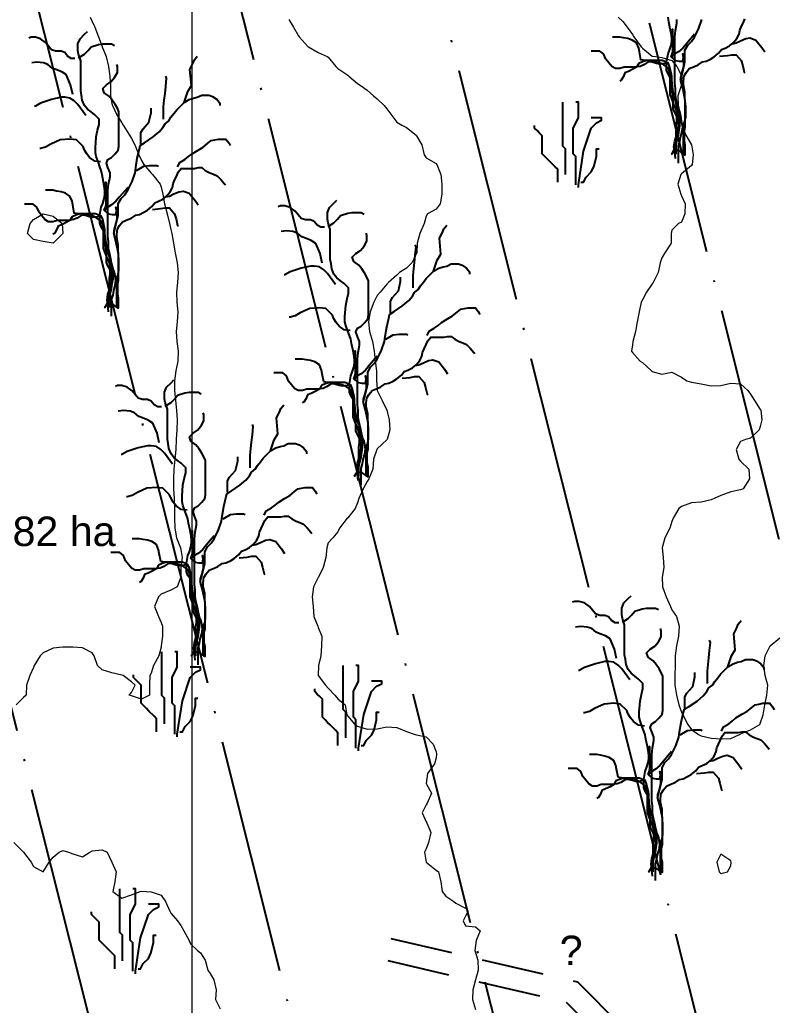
# Model space of a CAD drawing. Header units: centimetres. Extents: x 0 to 642158, y -847 to 649707.
# Drawn here: x 617058.1 to 617096.5, y 621126.5 to 621176.6 of the extents above; entities that cross this region are included whole.
import ezdxf

# ---------------------------------------------------------------- set-up
doc = ezdxf.new("R2010")
doc.units = ezdxf.units.CM
doc.header["$MEASUREMENT"] = 0
doc.linetypes.add('ACAD_ISO04W100', pattern=[30, 24, -3, 0, -3])
doc.linetypes.add('CACHE', pattern=[9.525, 6.35, -3.175])
doc.layers.add('MEV_cartouche', color=7, linetype='Continuous')
for name, color, linetype, lineweight in [('MEV_grille', 254, 'Continuous', 9), ('MEV_legende', 7, 'Continuous', 5), ('MEV_vegetal_V', 7, 'Continuous', 25), ('WAL_topographie 0.5', 253, 'Continuous', 20)]:
    doc.layers.add(name, color=color, linetype=linetype, lineweight=lineweight)
doc.styles.add('MEV 1', font='Helvetica.ttf')
picture_1 = doc.add_image_def('image2.png', size_in_pixel=(6614, 11023))

# ---------------------------------------------------------------- blocks, each defined once
blk = doc.blocks.new('legende vegetal')
at = {"linetype": 'ACAD_ISO04W100', "ltscale": 0.5}
for points in [[(617086.327, 621190.92), (617103.054, 621124.304)], [(617076.628, 621188.485), (617093.355, 621121.868)], [(617066.929, 621186.05), (617083.656, 621119.433)], [(617057.23, 621183.614), (617073.957, 621116.998)], [(617047.531, 621181.179), (617064.258, 621114.562)]]:
    blk.add_lwpolyline(points, dxfattribs=at)
for points in [[(617085.739, 621168.552), (617085.739, 621169.866), (617085.607, 621169.997), (617085.607, 621172.229)], [(617086.264, 621168.027), (617086.264, 621169.472), (617086.133, 621169.603), (617086.133, 621170.916), (617086.395, 621171.442), (617086.395, 621172.229), (617086.264, 621172.229)], [(617086.395, 621167.896), (617086.395, 621168.027), (617086.658, 621169.734), (617087.052, 621170.916), (617087.315, 621171.179), (617087.578, 621171.31), (617087.578, 621171.442), (617087.052, 621171.442)], [(617085.344, 621168.158), (617085.344, 621168.815), (617085.213, 621168.946), (617084.95, 621169.209), (617084.819, 621169.34), (617084.688, 621169.472), (617084.556, 621169.603), (617084.556, 621170.522), (617084.425, 621170.654), (617084.293, 621170.785), (617084.162, 621170.916), (617084.162, 621171.048)], [(617086.527, 621168.158), (617086.658, 621168.158), (617086.789, 621168.421), (617087.052, 621168.684), (617087.184, 621168.946), (617087.315, 621169.472), (617087.315, 621169.866), (617087.446, 621169.866)], [(617065.321, 621140.587), (617065.321, 621141.9), (617065.19, 621142.031), (617065.19, 621144.264)], [(617065.847, 621140.062), (617065.847, 621141.506), (617065.715, 621141.638), (617065.715, 621142.951), (617065.978, 621143.476), (617065.978, 621144.264), (617065.847, 621144.264)], [(617065.978, 621139.93), (617065.978, 621140.062), (617066.241, 621141.769), (617066.635, 621142.951), (617066.898, 621143.213), (617067.16, 621143.345), (617067.16, 621143.476), (617066.635, 621143.476)], [(617074.55, 621139.877), (617074.55, 621141.191), (617074.418, 621141.322), (617074.418, 621143.554)], [(617075.075, 621139.352), (617075.075, 621140.797), (617074.944, 621140.928), (617074.944, 621142.241), (617075.207, 621142.766), (617075.207, 621143.554), (617075.075, 621143.554)], [(617064.927, 621140.193), (617064.927, 621140.85), (617064.796, 621140.981), (617064.533, 621141.244), (617064.402, 621141.375), (617064.27, 621141.506), (617064.139, 621141.638), (617064.139, 621142.557), (617064.008, 621142.688), (617063.876, 621142.819), (617063.745, 621142.951), (617063.745, 621143.082)], [(617074.156, 621139.483), (617074.156, 621140.14), (617074.024, 621140.271), (617073.762, 621140.534), (617073.63, 621140.665), (617073.499, 621140.797), (617073.367, 621140.928), (617073.367, 621141.847), (617073.236, 621141.978), (617073.105, 621142.11), (617072.973, 621142.241), (617072.973, 621142.372)], [(617075.207, 621139.221), (617075.207, 621139.352), (617075.469, 621141.059), (617075.864, 621142.241), (617076.126, 621142.504), (617076.389, 621142.635), (617076.389, 621142.766), (617075.864, 621142.766)], [(617066.109, 621140.193), (617066.241, 621140.193), (617066.372, 621140.456), (617066.635, 621140.718), (617066.766, 621140.981), (617066.898, 621141.506), (617066.898, 621141.9), (617067.029, 621141.9)], [(617075.338, 621139.483), (617075.469, 621139.483), (617075.601, 621139.746), (617075.864, 621140.009), (617075.995, 621140.271), (617076.126, 621140.797), (617076.126, 621141.191), (617076.258, 621141.191)], [(617063.192, 621128.523), (617063.192, 621129.836), (617063.06, 621129.968), (617063.06, 621132.2)], [(617063.717, 621127.998), (617063.717, 621129.442), (617063.586, 621129.574), (617063.586, 621130.887), (617063.848, 621131.412), (617063.848, 621132.2), (617063.717, 621132.2)], [(617063.848, 621127.867), (617063.848, 621127.998), (617064.111, 621129.705), (617064.505, 621130.887), (617064.768, 621131.15), (617065.031, 621131.281), (617065.031, 621131.412), (617064.505, 621131.412)], [(617062.798, 621128.129), (617062.798, 621128.786), (617062.666, 621128.917), (617062.403, 621129.18), (617062.272, 621129.311), (617062.141, 621129.442), (617062.009, 621129.574), (617062.009, 621130.493), (617061.878, 621130.624), (617061.747, 621130.756), (617061.615, 621130.887), (617061.615, 621131.018)], [(617063.98, 621128.129), (617064.111, 621128.129), (617064.243, 621128.392), (617064.505, 621128.654), (617064.637, 621128.917), (617064.768, 621129.442), (617064.768, 621129.836), (617064.899, 621129.836)]]:
    blk.add_lwpolyline(points)
at = {"layer": 'MEV_vegetal_V'}
for points in [[(617091.373, 621169.581), (617091.373, 621170.14), (617091.41, 621170.364), (617091.41, 621170.588), (617091.448, 621170.774), (617091.485, 621171.035), (617091.485, 621171.519), (617091.373, 621171.855), (617091.261, 621172.116), (617091.149, 621172.414), (617091.075, 621172.6), (617091.075, 621173.495), (617090.963, 621173.681), (617090.888, 621173.868), (617090.888, 621174.278), (617090.963, 621174.688), (617091.037, 621174.874), (617091.112, 621175.135), (617091.149, 621175.321), (617091.149, 621175.508), (617091.112, 621175.769), (617091.075, 621175.955), (617091, 621176.328), (617090.963, 621176.552)], [(617091.485, 621169.134), (617091.485, 621169.991), (617091.559, 621170.215), (617091.596, 621170.439), (617091.671, 621170.7), (617091.709, 621170.96), (617091.671, 621171.184), (617091.634, 621171.371), (617091.559, 621171.557), (617091.485, 621171.855), (617091.448, 621172.041), (617091.373, 621172.377), (617091.335, 621172.563), (617091.335, 621172.936), (617091.298, 621173.197), (617091.298, 621175.545), (617091.335, 621175.881), (617091.373, 621176.067), (617091.41, 621176.253), (617091.41, 621176.44)], [(617091.596, 621173.346), (617091.709, 621173.793), (617091.82, 621174.278), (617091.82, 621174.874), (617091.97, 621175.135), (617092.156, 621175.321), (617092.305, 621175.545), (617092.529, 621175.992), (617092.678, 621176.44)], [(617091.746, 621169.581), (617091.746, 621171.072), (617091.82, 621171.259), (617091.858, 621171.482), (617091.858, 621172.004), (617091.82, 621172.451), (617091.82, 621172.749), (617091.746, 621173.122), (617091.746, 621173.309), (617091.783, 621173.569), (617091.895, 621173.756), (617092.044, 621173.942), (617092.305, 621174.054), (617092.491, 621174.129), (617092.715, 621174.278), (617092.902, 621174.315), (617093.125, 621174.427), (617093.312, 621174.539), (617093.536, 621174.725), (617093.685, 621174.911), (617093.871, 621174.986), (617094.095, 621175.098), (617094.281, 621175.247), (617094.468, 621175.471), (617094.58, 621175.694), (617094.617, 621175.881), (617094.691, 621176.067), (617094.804, 621176.291), (617094.878, 621176.477)], [(617092.305, 621175.694), (617091.895, 621175.21), (617091.709, 621174.986), (617091.485, 621174.8), (617091.298, 621174.688), (617091.112, 621174.539), (617091.186, 621174.725), (617091.224, 621174.986), (617091.224, 621175.172), (617091.186, 621175.359), (617091.186, 621175.582), (617091.149, 621175.769), (617091.186, 621175.955), (617091.186, 621174.762), (617091.149, 621174.501), (617091.335, 621174.352), (617091.522, 621174.315), (617091.709, 621174.315), (617091.746, 621174.501), (617091.709, 621174.688), (617091.746, 621174.464), (617091.746, 621174.054), (617091.671, 621173.756), (617091.596, 621173.495), (617091.596, 621173.309), (617091.709, 621172.899), (617091.82, 621172.339), (617091.82, 621170.96), (617091.783, 621170.774), (617091.783, 621170.252), (617091.82, 621170.066), (617091.82, 621169.544), (617091.522, 621169.768), (617091.335, 621169.768), (617091.149, 621169.581), (617091.261, 621169.768), (617091.373, 621170.066), (617091.41, 621170.252), (617091.485, 621170.55), (617091.522, 621170.811), (617091.559, 621171.035), (617091.559, 621171.407), (617091.448, 621171.818), (617091.373, 621172.153), (617091.298, 621172.414), (617091.224, 621172.749), (617091.149, 621173.346), (617091.149, 621173.532), (617091.112, 621173.719), (617091.037, 621174.054), (617090.963, 621174.24), (617090.776, 621174.203), (617090.553, 621174.166), (617090.366, 621174.203), (617090.105, 621174.278), (617089.881, 621174.352), (617089.658, 621174.278), (617089.471, 621174.203), (617089.359, 621174.017), (617089.173, 621173.905), (617088.949, 621173.793), (617088.763, 621173.719), (617088.688, 621173.532), (617088.576, 621173.346), (617088.501, 621173.309)], [(617060.768, 621174.455), (617060.581, 621174.455), (617060.395, 621174.567), (617060.246, 621174.754), (617060.06, 621174.828), (617059.798, 621174.828), (617059.575, 621174.903), (617059.276, 621175.276), (617059.015, 621175.462), (617058.754, 621175.536), (617058.531, 621175.536), (617058.419, 621175.499)], [(617062.521, 621161.782), (617062.521, 621162.341), (617062.558, 621162.565), (617062.558, 621162.789), (617062.595, 621162.975), (617062.632, 621163.236), (617062.632, 621163.72), (617062.521, 621164.056), (617062.409, 621164.317), (617062.297, 621164.615), (617062.222, 621164.801), (617062.222, 621165.696), (617062.11, 621165.882), (617062.036, 621166.069), (617062.036, 621166.479), (617062.11, 621166.889), (617062.185, 621167.075), (617062.26, 621167.336), (617062.297, 621167.522), (617062.297, 621167.709), (617062.26, 621167.97), (617062.222, 621168.156), (617062.147, 621168.529), (617062.11, 621168.752), (617062.036, 621168.939), (617061.961, 621169.163), (617061.849, 621169.461), (617061.812, 621169.647), (617061.812, 621169.908), (617061.849, 621170.467), (617061.924, 621170.803), (617061.998, 621171.101), (617061.998, 621171.362), (617061.775, 621171.585), (617061.588, 621171.735), (617061.402, 621171.884), (617061.253, 621172.07), (617061.141, 621172.331), (617061.103, 621172.592), (617061.066, 621172.816), (617061.066, 621174.344), (617060.955, 621174.679), (617060.917, 621174.865), (617060.917, 621175.201), (617061.029, 621175.462), (617061.253, 621175.686), (617061.402, 621175.835)], [(617090.851, 621174.278), (617090.664, 621174.352), (617089.807, 621174.352), (617089.583, 621174.39), (617089.509, 621174.8), (617089.471, 621174.986), (617089.359, 621175.247), (617089.135, 621175.396), (617088.912, 621175.471), (617088.688, 621175.508), (617088.501, 621175.545), (617088.129, 621175.545)], [(617094.244, 621175.21), (617094.43, 621175.247), (617094.654, 621175.359), (617094.915, 621175.471), (617095.139, 621175.508), (617095.438, 621175.396), (617095.736, 621175.023), (617095.885, 621174.8)], [(617060.955, 621174.493), (617061.253, 621174.679), (617061.439, 621174.865), (617061.588, 621175.052), (617061.961, 621175.164), (617062.185, 621175.201), (617062.632, 621175.201), (617062.781, 621175.126)], [(617066.324, 621172.219), (617066.51, 621172.778), (617066.697, 621173.077), (617066.622, 621173.896), (617066.771, 621174.195), (617066.846, 621174.381), (617066.995, 621174.567)], [(617091.335, 621169.358), (617091.298, 621169.73), (617091.261, 621169.954), (617091.298, 621170.252), (617091.373, 621170.476), (617091.373, 621171.072), (617091.41, 621171.259), (617091.41, 621171.519), (617091.298, 621171.706), (617091.224, 621171.892), (617091.224, 621172.377), (617091.186, 621172.638), (617091.149, 621172.861), (617091.149, 621173.309), (617091.075, 621173.607), (617091.037, 621173.793), (617090.963, 621173.98), (617090.739, 621174.129), (617090.515, 621174.24), (617090.217, 621174.278), (617089.956, 621174.278), (617089.732, 621174.129), (617089.546, 621174.054), (617089.285, 621174.017), (617088.725, 621174.017), (617088.501, 621173.942), (617088.278, 621173.942), (617088.091, 621174.054), (617087.942, 621174.24), (617087.793, 621174.427), (617087.681, 621174.688), (617087.495, 621174.837), (617087.048, 621174.837)], [(617093.573, 621174.576), (617093.983, 621174.613), (617094.207, 621174.65), (617094.43, 621174.65), (617094.691, 621174.352), (617094.766, 621174.091), (617094.841, 621173.756), (617094.878, 621173.719)], [(617060.656, 621172.629), (617060.544, 621173.114), (617060.321, 621173.635), (617060.097, 621173.784), (617059.798, 621173.896), (617059.612, 621173.971), (617059.388, 621174.157), (617059.165, 621174.232), (617058.829, 621174.269), (617058.568, 621174.232)], [(617062.632, 621161.335), (617062.632, 621162.192), (617062.707, 621162.416), (617062.744, 621162.64), (617062.819, 621162.9), (617062.856, 621163.161), (617062.819, 621163.385), (617062.781, 621163.571), (617062.707, 621163.757), (617062.632, 621164.056), (617062.595, 621164.242), (617062.521, 621164.578), (617062.483, 621164.764), (617062.483, 621165.137), (617062.446, 621165.398), (617062.446, 621167.746), (617062.483, 621168.082), (617062.521, 621168.268), (617062.558, 621168.454), (617062.558, 621168.641), (617062.446, 621168.902), (617062.371, 621169.125), (617062.446, 621169.312), (617062.632, 621169.423), (617062.819, 621169.61), (617062.968, 621169.796), (617063.005, 621169.983), (617063.005, 621171.735), (617062.931, 621171.921), (617062.819, 621172.107), (617062.67, 621172.331), (617062.521, 621172.517), (617062.26, 621172.704), (617062.185, 621172.927), (617062.371, 621173.114), (617062.595, 621173.263), (617062.781, 621173.486), (617062.931, 621173.747), (617062.931, 621174.045), (617062.893, 621174.157)], [(617065.28, 621171.362), (617065.28, 621171.996), (617065.317, 621172.331), (617065.355, 621172.666), (617065.392, 621173.039), (617065.429, 621173.449), (617065.392, 621173.561)], [(617061.327, 621171.548), (617060.917, 621172.107), (617060.731, 621172.294), (617060.507, 621172.443), (617060.246, 621172.48), (617060.06, 621172.48), (617059.575, 621172.368), (617059.015, 621172.182), (617058.754, 621172.033), (617058.717, 621172.033)], [(617062.744, 621165.547), (617062.856, 621165.994), (617062.968, 621166.479), (617062.968, 621167.075), (617063.117, 621167.336), (617063.303, 621167.522), (617063.453, 621167.746), (617063.676, 621168.193), (617063.826, 621168.641), (617063.863, 621168.902), (617063.937, 621169.386), (617064.05, 621169.834), (617064.087, 621170.02), (617064.31, 621170.169), (617064.758, 621170.467), (617065.056, 621170.728), (617065.242, 621170.952), (617065.355, 621171.138), (617065.541, 621171.287), (617065.653, 621171.474), (617065.802, 621171.66), (617065.951, 621171.846), (617066.137, 621172.033), (617066.324, 621172.219), (617066.585, 621172.368), (617066.809, 621172.443), (617066.995, 621172.48), (617067.219, 621172.592), (617067.592, 621172.592), (617067.778, 621172.517), (617068.002, 621172.368), (617068.151, 621172.182), (617068.151, 621172.07)], [(617064.124, 621170.094), (617064.124, 621170.691), (617064.236, 621170.877), (617064.534, 621171.213), (617064.646, 621171.697), (617064.646, 621171.921)], [(617062.073, 621169.2), (617061.775, 621169.237), (617061.514, 621169.423), (617061.365, 621169.61), (617061.253, 621169.796), (617061.178, 621169.983), (617060.842, 621170.318), (617060.507, 621170.355), (617060.022, 621170.318), (617059.537, 621170.094), (617059.276, 621169.945), (617059.015, 621169.871), (617058.978, 621169.871)], [(617065.988, 621168.939), (617066.1, 621169.163), (617066.361, 621169.312), (617066.548, 621169.461), (617066.734, 621169.61), (617067.032, 621169.796), (617067.293, 621169.945), (617067.517, 621170.132), (617067.704, 621170.281), (617067.89, 621170.318), (617068.076, 621170.355), (617068.45, 621170.355), (617068.599, 621170.169), (617068.673, 621170.02)], [(617062.893, 621161.782), (617062.893, 621163.273), (617062.968, 621163.46), (617063.005, 621163.683), (617063.005, 621164.205), (617062.968, 621164.652), (617062.968, 621164.95), (617062.893, 621165.323), (617062.893, 621165.509), (617062.931, 621165.77), (617063.042, 621165.957), (617063.192, 621166.143), (617063.453, 621166.255), (617063.639, 621166.33), (617063.863, 621166.479), (617064.05, 621166.516), (617064.273, 621166.628), (617064.46, 621166.74), (617064.683, 621166.926), (617064.832, 621167.112), (617065.019, 621167.187), (617065.242, 621167.299), (617065.429, 621167.448), (617065.616, 621167.671), (617065.727, 621167.895), (617065.765, 621168.082), (617065.839, 621168.268), (617065.951, 621168.492), (617066.026, 621168.678), (617066.175, 621168.864), (617066.846, 621168.864), (617067.032, 621168.902), (617067.219, 621168.902), (617067.405, 621168.752), (617067.629, 621168.641), (617067.816, 621168.566), (617068.002, 621168.492), (617068.188, 621168.305), (617068.375, 621168.082), (617068.412, 621168.007)], [(617063.9, 621168.752), (617064.273, 621168.976), (617064.571, 621169.013), (617064.944, 621169.013), (617065.019, 621168.976)], [(617063.453, 621167.895), (617063.042, 621167.411), (617062.856, 621167.187), (617062.632, 621167.001), (617062.446, 621166.889), (617062.26, 621166.74), (617062.334, 621166.926), (617062.371, 621167.187), (617062.371, 621167.373), (617062.334, 621167.56), (617062.334, 621167.783), (617062.297, 621167.97), (617062.334, 621168.156), (617062.334, 621166.963), (617062.297, 621166.702), (617062.483, 621166.553), (617062.67, 621166.516), (617062.856, 621166.516), (617062.893, 621166.702), (617062.856, 621166.889), (617062.893, 621166.665), (617062.893, 621166.255), (617062.819, 621165.957), (617062.744, 621165.696), (617062.744, 621165.509), (617062.856, 621165.099), (617062.968, 621164.54), (617062.968, 621163.161), (617062.931, 621162.975), (617062.931, 621162.453), (617062.968, 621162.267), (617062.968, 621161.745), (617062.67, 621161.969), (617062.483, 621161.969), (617062.297, 621161.782), (617062.409, 621161.969), (617062.521, 621162.267), (617062.558, 621162.453), (617062.632, 621162.751), (617062.67, 621163.012), (617062.707, 621163.236), (617062.707, 621163.608), (617062.595, 621164.018), (617062.521, 621164.354), (617062.446, 621164.615), (617062.371, 621164.95), (617062.297, 621165.547), (617062.297, 621165.733), (617062.26, 621165.92), (617062.185, 621166.255), (617062.11, 621166.441), (617061.924, 621166.404), (617061.7, 621166.367), (617061.514, 621166.404), (617061.253, 621166.479), (617061.029, 621166.553), (617060.805, 621166.479), (617060.619, 621166.404), (617060.507, 621166.218), (617060.321, 621166.106), (617060.097, 621165.994), (617059.91, 621165.92), (617059.836, 621165.733), (617059.724, 621165.547), (617059.649, 621165.509)], [(617061.998, 621166.479), (617061.812, 621166.553), (617060.955, 621166.553), (617060.731, 621166.59), (617060.656, 621167.001), (617060.619, 621167.187), (617060.507, 621167.448), (617060.283, 621167.597), (617060.06, 621167.671), (617059.836, 621167.709), (617059.649, 621167.746), (617059.276, 621167.746)], [(617065.392, 621167.411), (617065.578, 621167.448), (617065.802, 621167.56), (617066.063, 621167.671), (617066.287, 621167.709), (617066.585, 621167.597), (617066.883, 621167.224), (617067.032, 621167.001)], [(617062.483, 621161.559), (617062.446, 621161.931), (617062.409, 621162.155), (617062.446, 621162.453), (617062.521, 621162.677), (617062.521, 621163.273), (617062.558, 621163.46), (617062.558, 621163.72), (617062.446, 621163.907), (617062.371, 621164.093), (617062.371, 621164.578), (617062.334, 621164.839), (617062.297, 621165.062), (617062.297, 621165.509), (617062.222, 621165.808), (617062.185, 621165.994), (617062.11, 621166.18), (617061.887, 621166.33), (617061.663, 621166.441), (617061.365, 621166.479), (617061.103, 621166.479), (617060.88, 621166.33), (617060.693, 621166.255), (617060.432, 621166.218), (617059.873, 621166.218), (617059.649, 621166.143), (617059.426, 621166.143), (617059.239, 621166.255), (617059.09, 621166.441), (617058.941, 621166.628), (617058.829, 621166.889), (617058.642, 621167.038), (617058.195, 621167.038)], [(617073.47, 621165.868), (617073.283, 621165.868), (617073.097, 621165.98), (617072.948, 621166.166), (617072.762, 621166.241), (617072.501, 621166.241), (617072.277, 621166.315), (617071.978, 621166.688), (617071.717, 621166.875), (617071.456, 621166.949), (617071.233, 621166.949), (617071.121, 621166.912)], [(617075.223, 621153.195), (617075.223, 621153.754), (617075.26, 621153.978), (617075.26, 621154.201), (617075.297, 621154.388), (617075.335, 621154.649), (617075.335, 621155.133), (617075.223, 621155.468), (617075.111, 621155.729), (617074.999, 621156.028), (617074.925, 621156.214), (617074.925, 621157.109), (617074.812, 621157.295), (617074.738, 621157.481), (617074.738, 621157.891), (617074.812, 621158.301), (617074.887, 621158.488), (617074.962, 621158.749), (617074.999, 621158.935), (617074.999, 621159.121), (617074.962, 621159.382), (617074.925, 621159.569), (617074.85, 621159.942), (617074.812, 621160.165), (617074.738, 621160.352), (617074.663, 621160.575), (617074.551, 621160.873), (617074.514, 621161.06), (617074.514, 621161.321), (617074.551, 621161.88), (617074.626, 621162.215), (617074.701, 621162.514), (617074.701, 621162.775), (617074.477, 621162.998), (617074.291, 621163.147), (617074.104, 621163.296), (617073.955, 621163.483), (617073.843, 621163.744), (617073.806, 621164.005), (617073.768, 621164.228), (617073.768, 621165.756), (617073.657, 621166.092), (617073.619, 621166.278), (617073.619, 621166.614), (617073.731, 621166.875), (617073.955, 621167.098), (617074.104, 621167.247)], [(617064.721, 621166.777), (617065.131, 621166.814), (617065.355, 621166.851), (617065.578, 621166.851), (617065.839, 621166.553), (617065.914, 621166.292), (617065.988, 621165.957), (617066.026, 621165.92)], [(617073.657, 621165.905), (617073.955, 621166.092), (617074.141, 621166.278), (617074.291, 621166.465), (617074.663, 621166.576), (617074.887, 621166.614), (617075.335, 621166.614), (617075.483, 621166.539)], [(617079.026, 621163.632), (617079.212, 621164.191), (617079.399, 621164.489), (617079.325, 621165.309), (617079.473, 621165.607), (617079.548, 621165.794), (617079.697, 621165.98)], [(617073.358, 621164.042), (617073.246, 621164.526), (617073.023, 621165.048), (617072.799, 621165.197), (617072.501, 621165.309), (617072.314, 621165.384), (617072.091, 621165.57), (617071.867, 621165.644), (617071.531, 621165.682), (617071.27, 621165.644)], [(617075.335, 621152.748), (617075.335, 621153.605), (617075.409, 621153.829), (617075.446, 621154.052), (617075.521, 621154.313), (617075.558, 621154.574), (617075.521, 621154.798), (617075.483, 621154.984), (617075.409, 621155.17), (617075.335, 621155.468), (617075.297, 621155.655), (617075.223, 621155.99), (617075.185, 621156.177), (617075.185, 621156.549), (617075.148, 621156.81), (617075.148, 621159.159), (617075.185, 621159.494), (617075.223, 621159.681), (617075.26, 621159.867), (617075.26, 621160.053), (617075.148, 621160.314), (617075.073, 621160.538), (617075.148, 621160.724), (617075.335, 621160.836), (617075.521, 621161.023), (617075.67, 621161.209), (617075.707, 621161.395), (617075.707, 621163.147), (617075.633, 621163.334), (617075.521, 621163.52), (617075.372, 621163.744), (617075.223, 621163.93), (617074.962, 621164.116), (617074.887, 621164.34), (617075.073, 621164.526), (617075.297, 621164.676), (617075.483, 621164.899), (617075.633, 621165.16), (617075.633, 621165.458), (617075.596, 621165.57)], [(617077.982, 621162.775), (617077.982, 621163.408), (617078.019, 621163.744), (617078.057, 621164.079), (617078.094, 621164.452), (617078.131, 621164.862), (617078.094, 621164.974)], [(617074.03, 621162.961), (617073.619, 621163.52), (617073.433, 621163.706), (617073.209, 621163.856), (617072.948, 621163.893), (617072.762, 621163.893), (617072.277, 621163.781), (617071.717, 621163.595), (617071.456, 621163.445), (617071.419, 621163.445)], [(617075.446, 621156.959), (617075.558, 621157.407), (617075.67, 621157.891), (617075.67, 621158.488), (617075.819, 621158.749), (617076.006, 621158.935), (617076.155, 621159.159), (617076.378, 621159.606), (617076.528, 621160.053), (617076.565, 621160.314), (617076.64, 621160.799), (617076.752, 621161.246), (617076.789, 621161.433), (617077.012, 621161.582), (617077.46, 621161.88), (617077.758, 621162.141), (617077.945, 621162.364), (617078.057, 621162.551), (617078.243, 621162.7), (617078.355, 621162.886), (617078.504, 621163.073), (617078.653, 621163.259), (617078.84, 621163.445), (617079.026, 621163.632), (617079.287, 621163.781), (617079.511, 621163.856), (617079.697, 621163.893), (617079.921, 621164.005), (617080.294, 621164.005), (617080.481, 621163.93), (617080.704, 621163.781), (617080.853, 621163.595), (617080.853, 621163.483)], [(617076.826, 621161.507), (617076.826, 621162.104), (617076.938, 621162.29), (617077.236, 621162.625), (617077.348, 621163.11), (617077.348, 621163.334)], [(617074.775, 621160.613), (617074.477, 621160.65), (617074.216, 621160.836), (617074.067, 621161.023), (617073.955, 621161.209), (617073.88, 621161.395), (617073.545, 621161.731), (617073.209, 621161.768), (617072.724, 621161.731), (617072.24, 621161.507), (617071.978, 621161.358), (617071.717, 621161.283), (617071.68, 621161.283)], [(617078.691, 621160.352), (617078.802, 621160.575), (617079.063, 621160.724), (617079.25, 621160.873), (617079.436, 621161.023), (617079.735, 621161.209), (617079.996, 621161.358), (617080.22, 621161.544), (617080.406, 621161.694), (617080.592, 621161.731), (617080.778, 621161.768), (617081.152, 621161.768), (617081.301, 621161.582), (617081.375, 621161.433)], [(617076.602, 621160.165), (617076.975, 621160.389), (617077.273, 621160.426), (617077.646, 621160.426), (617077.721, 621160.389)], [(617075.596, 621153.195), (617075.596, 621154.686), (617075.67, 621154.872), (617075.707, 621155.096), (617075.707, 621155.617), (617075.67, 621156.065), (617075.67, 621156.363), (617075.596, 621156.736), (617075.596, 621156.922), (617075.633, 621157.183), (617075.745, 621157.369), (617075.894, 621157.556), (617076.155, 621157.668), (617076.341, 621157.742), (617076.565, 621157.891), (617076.752, 621157.929), (617076.975, 621158.04), (617077.162, 621158.152), (617077.386, 621158.339), (617077.535, 621158.525), (617077.721, 621158.6), (617077.945, 621158.711), (617078.131, 621158.861), (617078.318, 621159.084), (617078.43, 621159.308), (617078.467, 621159.494), (617078.541, 621159.681), (617078.653, 621159.904), (617078.728, 621160.091), (617078.877, 621160.277), (617079.548, 621160.277), (617079.735, 621160.314), (617079.921, 621160.314), (617080.107, 621160.165), (617080.331, 621160.053), (617080.518, 621159.979), (617080.704, 621159.904), (617080.891, 621159.718), (617081.077, 621159.494), (617081.114, 621159.42)], [(617076.155, 621159.308), (617075.745, 621158.823), (617075.558, 621158.6), (617075.335, 621158.413), (617075.148, 621158.301), (617074.962, 621158.152), (617075.036, 621158.339), (617075.073, 621158.6), (617075.073, 621158.786), (617075.036, 621158.972), (617075.036, 621159.196), (617074.999, 621159.382), (617075.036, 621159.569), (617075.036, 621158.376), (617074.999, 621158.115), (617075.185, 621157.966), (617075.372, 621157.929), (617075.558, 621157.929), (617075.596, 621158.115), (617075.558, 621158.301), (617075.596, 621158.078), (617075.596, 621157.668), (617075.521, 621157.369), (617075.446, 621157.109), (617075.446, 621156.922), (617075.558, 621156.512), (617075.67, 621155.953), (617075.67, 621154.574), (617075.633, 621154.388), (617075.633, 621153.866), (617075.67, 621153.679), (617075.67, 621153.158), (617075.372, 621153.381), (617075.185, 621153.381), (617074.999, 621153.195), (617075.111, 621153.381), (617075.223, 621153.679), (617075.26, 621153.866), (617075.335, 621154.164), (617075.372, 621154.425), (617075.409, 621154.649), (617075.409, 621155.021), (617075.297, 621155.431), (617075.223, 621155.767), (617075.148, 621156.028), (617075.073, 621156.363), (617074.999, 621156.959), (617074.999, 621157.146), (617074.962, 621157.332), (617074.887, 621157.668), (617074.812, 621157.854), (617074.626, 621157.817), (617074.402, 621157.78), (617074.216, 621157.817), (617073.955, 621157.891), (617073.731, 621157.966), (617073.507, 621157.891), (617073.321, 621157.817), (617073.209, 621157.63), (617073.023, 621157.519), (617072.799, 621157.407), (617072.612, 621157.332), (617072.538, 621157.146), (617072.426, 621156.959), (617072.351, 621156.922)], [(617074.701, 621157.891), (617074.514, 621157.966), (617073.657, 621157.966), (617073.433, 621158.003), (617073.358, 621158.413), (617073.321, 621158.6), (617073.209, 621158.861), (617072.985, 621159.01), (617072.762, 621159.084), (617072.538, 621159.121), (617072.351, 621159.159), (617071.978, 621159.159)], [(617078.094, 621158.823), (617078.28, 621158.861), (617078.504, 621158.972), (617078.765, 621159.084), (617078.989, 621159.121), (617079.287, 621159.01), (617079.586, 621158.637), (617079.735, 621158.413)], [(617075.185, 621152.971), (617075.148, 621153.344), (617075.111, 621153.568), (617075.148, 621153.866), (617075.223, 621154.089), (617075.223, 621154.686), (617075.26, 621154.872), (617075.26, 621155.133), (617075.148, 621155.319), (617075.073, 621155.506), (617075.073, 621155.99), (617075.036, 621156.251), (617074.999, 621156.475), (617074.999, 621156.922), (617074.925, 621157.22), (617074.887, 621157.407), (617074.812, 621157.593), (617074.589, 621157.742), (617074.365, 621157.854), (617074.067, 621157.891), (617073.806, 621157.891), (617073.582, 621157.742), (617073.396, 621157.668), (617073.135, 621157.63), (617072.575, 621157.63), (617072.351, 621157.556), (617072.128, 621157.556), (617071.941, 621157.668), (617071.792, 621157.854), (617071.643, 621158.04), (617071.531, 621158.301), (617071.345, 621158.45), (617070.897, 621158.45)], [(617066.927, 621144.05), (617066.927, 621144.609), (617066.964, 621144.833), (617066.964, 621145.056), (617067.001, 621145.243), (617067.039, 621145.504), (617067.039, 621145.988), (617066.927, 621146.323), (617066.815, 621146.584), (617066.703, 621146.883), (617066.629, 621147.069), (617066.629, 621147.964), (617066.516, 621148.15), (617066.442, 621148.336), (617066.442, 621148.746), (617066.516, 621149.156), (617066.591, 621149.343), (617066.666, 621149.604), (617066.703, 621149.79), (617066.703, 621149.977), (617066.666, 621150.237), (617066.629, 621150.424), (617066.554, 621150.797), (617066.516, 621151.02), (617066.442, 621151.207), (617066.367, 621151.43), (617066.255, 621151.728), (617066.218, 621151.915), (617066.218, 621152.176), (617066.255, 621152.735), (617066.33, 621153.07), (617066.405, 621153.369), (617066.405, 621153.63), (617066.181, 621153.853), (617065.995, 621154.002), (617065.808, 621154.151), (617065.659, 621154.338), (617065.547, 621154.599), (617065.51, 621154.86), (617065.473, 621155.083), (617065.473, 621156.611), (617065.361, 621156.947), (617065.323, 621157.133), (617065.323, 621157.469), (617065.435, 621157.73), (617065.659, 621157.953), (617065.808, 621158.102)], [(617077.423, 621158.19), (617077.833, 621158.227), (617078.057, 621158.264), (617078.28, 621158.264), (617078.541, 621157.966), (617078.616, 621157.705), (617078.691, 621157.369), (617078.728, 621157.332)], [(617065.174, 621156.723), (617064.988, 621156.723), (617064.801, 621156.835), (617064.652, 621157.021), (617064.466, 621157.096), (617064.205, 621157.096), (617063.981, 621157.171), (617063.683, 621157.543), (617063.421, 621157.73), (617063.16, 621157.804), (617062.937, 621157.804), (617062.825, 621157.767)], [(617065.361, 621156.76), (617065.659, 621156.947), (617065.845, 621157.133), (617065.995, 621157.32), (617066.367, 621157.431), (617066.591, 621157.469), (617067.039, 621157.469), (617067.188, 621157.394)], [(617070.73, 621154.487), (617070.916, 621155.046), (617071.103, 621155.344), (617071.029, 621156.164), (617071.178, 621156.462), (617071.252, 621156.649), (617071.401, 621156.835)], [(617065.062, 621154.897), (617064.95, 621155.382), (617064.727, 621155.903), (617064.503, 621156.052), (617064.205, 621156.164), (617064.018, 621156.239), (617063.795, 621156.425), (617063.571, 621156.5), (617063.235, 621156.537), (617062.974, 621156.5)], [(617067.039, 621143.603), (617067.039, 621144.46), (617067.113, 621144.684), (617067.15, 621144.907), (617067.225, 621145.168), (617067.262, 621145.429), (617067.225, 621145.653), (617067.188, 621145.839), (617067.113, 621146.025), (617067.039, 621146.323), (617067.001, 621146.51), (617066.927, 621146.845), (617066.889, 621147.032), (617066.889, 621147.404), (617066.852, 621147.665), (617066.852, 621150.014), (617066.889, 621150.349), (617066.927, 621150.536), (617066.964, 621150.722), (617066.964, 621150.908), (617066.852, 621151.169), (617066.778, 621151.393), (617066.852, 621151.579), (617067.039, 621151.691), (617067.225, 621151.878), (617067.374, 621152.064), (617067.411, 621152.25), (617067.411, 621154.002), (617067.337, 621154.189), (617067.225, 621154.375), (617067.076, 621154.599), (617066.927, 621154.785), (617066.666, 621154.972), (617066.591, 621155.195), (617066.778, 621155.382), (617067.001, 621155.531), (617067.188, 621155.754), (617067.337, 621156.015), (617067.337, 621156.313), (617067.3, 621156.425)], [(617069.686, 621153.63), (617069.686, 621154.263), (617069.724, 621154.599), (617069.761, 621154.934), (617069.798, 621155.307), (617069.835, 621155.717), (617069.798, 621155.829)], [(617067.15, 621147.815), (617067.262, 621148.262), (617067.374, 621148.746), (617067.374, 621149.343), (617067.524, 621149.604), (617067.71, 621149.79), (617067.859, 621150.014), (617068.083, 621150.461), (617068.232, 621150.908), (617068.269, 621151.169), (617068.344, 621151.654), (617068.456, 621152.101), (617068.493, 621152.288), (617068.716, 621152.437), (617069.164, 621152.735), (617069.462, 621152.996), (617069.649, 621153.22), (617069.761, 621153.406), (617069.947, 621153.555), (617070.059, 621153.741), (617070.208, 621153.928), (617070.357, 621154.114), (617070.544, 621154.301), (617070.73, 621154.487), (617070.991, 621154.636), (617071.215, 621154.711), (617071.401, 621154.748), (617071.625, 621154.86), (617071.998, 621154.86), (617072.185, 621154.785), (617072.408, 621154.636), (617072.557, 621154.45), (617072.557, 621154.338)], [(617065.734, 621153.816), (617065.323, 621154.375), (617065.137, 621154.561), (617064.913, 621154.711), (617064.652, 621154.748), (617064.466, 621154.748), (617063.981, 621154.636), (617063.421, 621154.45), (617063.16, 621154.301), (617063.123, 621154.301)], [(617068.53, 621152.362), (617068.53, 621152.959), (617068.642, 621153.145), (617068.94, 621153.48), (617069.052, 621153.965), (617069.052, 621154.189)], [(617066.479, 621151.468), (617066.181, 621151.505), (617065.92, 621151.691), (617065.771, 621151.878), (617065.659, 621152.064), (617065.584, 621152.25), (617065.249, 621152.586), (617064.913, 621152.623), (617064.429, 621152.586), (617063.944, 621152.362), (617063.683, 621152.213), (617063.421, 621152.139), (617063.384, 621152.139)], [(617070.395, 621151.207), (617070.506, 621151.43), (617070.768, 621151.579), (617070.954, 621151.728), (617071.14, 621151.878), (617071.439, 621152.064), (617071.7, 621152.213), (617071.924, 621152.399), (617072.11, 621152.549), (617072.296, 621152.586), (617072.483, 621152.623), (617072.856, 621152.623), (617073.005, 621152.437), (617073.079, 621152.288)], [(617067.3, 621144.05), (617067.3, 621145.541), (617067.374, 621145.727), (617067.411, 621145.951), (617067.411, 621146.473), (617067.374, 621146.92), (617067.374, 621147.218), (617067.3, 621147.591), (617067.3, 621147.777), (617067.337, 621148.038), (617067.449, 621148.225), (617067.598, 621148.411), (617067.859, 621148.523), (617068.045, 621148.597), (617068.269, 621148.746), (617068.456, 621148.784), (617068.679, 621148.896), (617068.866, 621149.007), (617069.09, 621149.194), (617069.239, 621149.38), (617069.425, 621149.455), (617069.649, 621149.566), (617069.835, 621149.716), (617070.022, 621149.939), (617070.134, 621150.163), (617070.171, 621150.349), (617070.245, 621150.536), (617070.357, 621150.759), (617070.432, 621150.946), (617070.581, 621151.132), (617071.252, 621151.132), (617071.439, 621151.169), (617071.625, 621151.169), (617071.811, 621151.02), (617072.035, 621150.908), (617072.222, 621150.834), (617072.408, 621150.759), (617072.595, 621150.573), (617072.781, 621150.349), (617072.819, 621150.275)], [(617068.306, 621151.02), (617068.679, 621151.244), (617068.978, 621151.281), (617069.35, 621151.281), (617069.425, 621151.244)], [(617067.859, 621150.163), (617067.449, 621149.678), (617067.262, 621149.455), (617067.039, 621149.268), (617066.852, 621149.156), (617066.666, 621149.007), (617066.74, 621149.194), (617066.778, 621149.455), (617066.778, 621149.641), (617066.74, 621149.827), (617066.74, 621150.051), (617066.703, 621150.237), (617066.74, 621150.424), (617066.74, 621149.231), (617066.703, 621148.97), (617066.889, 621148.821), (617067.076, 621148.784), (617067.262, 621148.784), (617067.3, 621148.97), (617067.262, 621149.156), (617067.3, 621148.933), (617067.3, 621148.523), (617067.225, 621148.225), (617067.15, 621147.964), (617067.15, 621147.777), (617067.262, 621147.367), (617067.374, 621146.808), (617067.374, 621145.429), (617067.337, 621145.243), (617067.337, 621144.721), (617067.374, 621144.535), (617067.374, 621144.013), (617067.076, 621144.236), (617066.889, 621144.236), (617066.703, 621144.05), (617066.815, 621144.236), (617066.927, 621144.535), (617066.964, 621144.721), (617067.039, 621145.019), (617067.076, 621145.28), (617067.113, 621145.504), (617067.113, 621145.876), (617067.001, 621146.286), (617066.927, 621146.622), (617066.852, 621146.883), (617066.778, 621147.218), (617066.703, 621147.815), (617066.703, 621148.001), (617066.666, 621148.187), (617066.591, 621148.523), (617066.516, 621148.709), (617066.33, 621148.672), (617066.106, 621148.635), (617065.92, 621148.672), (617065.659, 621148.746), (617065.435, 621148.821), (617065.211, 621148.746), (617065.025, 621148.672), (617064.913, 621148.485), (617064.727, 621148.374), (617064.503, 621148.262), (617064.316, 621148.187), (617064.242, 621148.001), (617064.13, 621147.815), (617064.055, 621147.777)], [(617066.405, 621148.746), (617066.218, 621148.821), (617065.361, 621148.821), (617065.137, 621148.858), (617065.062, 621149.268), (617065.025, 621149.455), (617064.913, 621149.716), (617064.689, 621149.865), (617064.466, 621149.939), (617064.242, 621149.977), (617064.055, 621150.014), (617063.683, 621150.014)], [(617069.798, 621149.678), (617069.984, 621149.716), (617070.208, 621149.827), (617070.469, 621149.939), (617070.693, 621149.977), (617070.991, 621149.865), (617071.29, 621149.492), (617071.439, 621149.268)], [(617066.889, 621143.826), (617066.852, 621144.199), (617066.815, 621144.423), (617066.852, 621144.721), (617066.927, 621144.945), (617066.927, 621145.541), (617066.964, 621145.727), (617066.964, 621145.988), (617066.852, 621146.174), (617066.778, 621146.361), (617066.778, 621146.845), (617066.74, 621147.106), (617066.703, 621147.33), (617066.703, 621147.777), (617066.629, 621148.075), (617066.591, 621148.262), (617066.516, 621148.448), (617066.293, 621148.597), (617066.069, 621148.709), (617065.771, 621148.746), (617065.51, 621148.746), (617065.286, 621148.597), (617065.1, 621148.523), (617064.839, 621148.485), (617064.279, 621148.485), (617064.055, 621148.411), (617063.832, 621148.411), (617063.645, 621148.523), (617063.496, 621148.709), (617063.347, 621148.896), (617063.235, 621149.156), (617063.049, 621149.306), (617062.601, 621149.306)], [(617069.127, 621149.045), (617069.537, 621149.082), (617069.761, 621149.119), (617069.984, 621149.119), (617070.245, 621148.821), (617070.32, 621148.56), (617070.395, 621148.225), (617070.432, 621148.187)], [(617088.454, 621145.736), (617088.267, 621145.736), (617088.081, 621145.848), (617087.931, 621146.034), (617087.745, 621146.109), (617087.484, 621146.109), (617087.26, 621146.184), (617086.962, 621146.556), (617086.701, 621146.743), (617086.44, 621146.817), (617086.216, 621146.817), (617086.104, 621146.78)], [(617090.206, 621133.063), (617090.206, 621133.622), (617090.244, 621133.846), (617090.244, 621134.069), (617090.281, 621134.256), (617090.318, 621134.517), (617090.318, 621135.001), (617090.206, 621135.336), (617090.094, 621135.597), (617089.983, 621135.896), (617089.908, 621136.082), (617089.908, 621136.977), (617089.796, 621137.163), (617089.721, 621137.349), (617089.721, 621137.759), (617089.796, 621138.169), (617089.871, 621138.356), (617089.945, 621138.617), (617089.983, 621138.803), (617089.983, 621138.99), (617089.945, 621139.25), (617089.908, 621139.437), (617089.833, 621139.81), (617089.796, 621140.033), (617089.721, 621140.22), (617089.647, 621140.443), (617089.535, 621140.742), (617089.498, 621140.928), (617089.498, 621141.189), (617089.535, 621141.748), (617089.61, 621142.083), (617089.684, 621142.382), (617089.684, 621142.643), (617089.46, 621142.866), (617089.274, 621143.015), (617089.088, 621143.164), (617088.939, 621143.351), (617088.826, 621143.612), (617088.789, 621143.873), (617088.752, 621144.096), (617088.752, 621145.624), (617088.64, 621145.96), (617088.603, 621146.146), (617088.603, 621146.482), (617088.715, 621146.743), (617088.939, 621146.966), (617089.088, 621147.115)], [(617088.64, 621145.774), (617088.939, 621145.96), (617089.125, 621146.146), (617089.274, 621146.333), (617089.647, 621146.444), (617089.871, 621146.482), (617090.318, 621146.482), (617090.467, 621146.407)], [(617094.01, 621143.5), (617094.196, 621144.059), (617094.383, 621144.357), (617094.308, 621145.177), (617094.457, 621145.475), (617094.532, 621145.662), (617094.681, 621145.848)], [(617088.342, 621143.91), (617088.23, 621144.395), (617088.006, 621144.916), (617087.783, 621145.065), (617087.484, 621145.177), (617087.298, 621145.252), (617087.074, 621145.438), (617086.85, 621145.513), (617086.515, 621145.55), (617086.254, 621145.513)], [(617090.318, 621132.616), (617090.318, 621133.473), (617090.393, 621133.697), (617090.43, 621133.92), (617090.505, 621134.181), (617090.542, 621134.442), (617090.505, 621134.666), (617090.467, 621134.852), (617090.393, 621135.038), (617090.318, 621135.336), (617090.281, 621135.523), (617090.206, 621135.858), (617090.169, 621136.045), (617090.169, 621136.418), (617090.131, 621136.678), (617090.131, 621139.027), (617090.169, 621139.362), (617090.206, 621139.549), (617090.244, 621139.735), (617090.244, 621139.921), (617090.131, 621140.182), (617090.057, 621140.406), (617090.131, 621140.592), (617090.318, 621140.704), (617090.505, 621140.891), (617090.654, 621141.077), (617090.691, 621141.263), (617090.691, 621143.015), (617090.616, 621143.202), (617090.505, 621143.388), (617090.355, 621143.612), (617090.206, 621143.798), (617089.945, 621143.985), (617089.871, 621144.208), (617090.057, 621144.395), (617090.281, 621144.544), (617090.467, 621144.767), (617090.616, 621145.028), (617090.616, 621145.326), (617090.579, 621145.438)], [(617092.965, 621142.643), (617092.965, 621143.276), (617093.003, 621143.612), (617093.04, 621143.947), (617093.078, 621144.32), (617093.115, 621144.73), (617093.078, 621144.842)], [(617090.43, 621136.828), (617090.542, 621137.275), (617090.654, 621137.759), (617090.654, 621138.356), (617090.803, 621138.617), (617090.989, 621138.803), (617091.139, 621139.027), (617091.362, 621139.474), (617091.511, 621139.921), (617091.549, 621140.182), (617091.623, 621140.667), (617091.735, 621141.114), (617091.773, 621141.301), (617091.996, 621141.45), (617092.444, 621141.748), (617092.742, 621142.009), (617092.928, 621142.233), (617093.04, 621142.419), (617093.226, 621142.568), (617093.339, 621142.754), (617093.488, 621142.941), (617093.637, 621143.127), (617093.823, 621143.314), (617094.01, 621143.5), (617094.271, 621143.649), (617094.494, 621143.724), (617094.681, 621143.761), (617094.905, 621143.873), (617095.278, 621143.873), (617095.464, 621143.798), (617095.688, 621143.649), (617095.837, 621143.463), (617095.837, 621143.351)], [(617089.013, 621142.829), (617088.603, 621143.388), (617088.416, 621143.575), (617088.193, 621143.724), (617087.931, 621143.761), (617087.745, 621143.761), (617087.26, 621143.649), (617086.701, 621143.463), (617086.44, 621143.314), (617086.403, 621143.314)], [(617091.81, 621141.375), (617091.81, 621141.972), (617091.921, 621142.158), (617092.22, 621142.494), (617092.332, 621142.978), (617092.332, 621143.202)], [(617089.759, 621140.481), (617089.46, 621140.518), (617089.199, 621140.704), (617089.05, 621140.891), (617088.939, 621141.077), (617088.864, 621141.263), (617088.528, 621141.599), (617088.193, 621141.636), (617087.708, 621141.599), (617087.223, 621141.375), (617086.962, 621141.226), (617086.701, 621141.152), (617086.664, 621141.152)], [(617093.674, 621140.22), (617093.786, 621140.443), (617094.047, 621140.592), (617094.234, 621140.742), (617094.42, 621140.891), (617094.718, 621141.077), (617094.979, 621141.226), (617095.203, 621141.413), (617095.389, 621141.562), (617095.576, 621141.599), (617095.762, 621141.636), (617096.135, 621141.636), (617096.284, 621141.45), (617096.359, 621141.301)], [(617091.586, 621140.033), (617091.959, 621140.257), (617092.257, 621140.294), (617092.63, 621140.294), (617092.705, 621140.257)], [(617090.579, 621133.063), (617090.579, 621134.554), (617090.654, 621134.74), (617090.691, 621134.964), (617090.691, 621135.486), (617090.654, 621135.933), (617090.654, 621136.231), (617090.579, 621136.604), (617090.579, 621136.79), (617090.616, 621137.051), (617090.728, 621137.238), (617090.878, 621137.424), (617091.139, 621137.536), (617091.325, 621137.61), (617091.549, 621137.759), (617091.735, 621137.797), (617091.959, 621137.909), (617092.145, 621138.02), (617092.369, 621138.207), (617092.518, 621138.393), (617092.705, 621138.468), (617092.928, 621138.58), (617093.115, 621138.729), (617093.301, 621138.952), (617093.413, 621139.176), (617093.45, 621139.362), (617093.525, 621139.549), (617093.637, 621139.772), (617093.711, 621139.959), (617093.86, 621140.145), (617094.532, 621140.145), (617094.718, 621140.182), (617094.905, 621140.182), (617095.091, 621140.033), (617095.315, 621139.921), (617095.501, 621139.847), (617095.688, 621139.772), (617095.874, 621139.586), (617096.06, 621139.362), (617096.098, 621139.288)], [(617091.139, 621139.176), (617090.728, 621138.691), (617090.542, 621138.468), (617090.318, 621138.281), (617090.131, 621138.169), (617089.945, 621138.02), (617090.02, 621138.207), (617090.057, 621138.468), (617090.057, 621138.654), (617090.02, 621138.84), (617090.02, 621139.064), (617089.983, 621139.25), (617090.02, 621139.437), (617090.02, 621138.244), (617089.983, 621137.983), (617090.169, 621137.834), (617090.355, 621137.797), (617090.542, 621137.797), (617090.579, 621137.983), (617090.542, 621138.169), (617090.579, 621137.946), (617090.579, 621137.536), (617090.505, 621137.238), (617090.43, 621136.977), (617090.43, 621136.79), (617090.542, 621136.38), (617090.654, 621135.821), (617090.654, 621134.442), (617090.616, 621134.256), (617090.616, 621133.734), (617090.654, 621133.548), (617090.654, 621133.026), (617090.355, 621133.249), (617090.169, 621133.249), (617089.983, 621133.063), (617090.094, 621133.249), (617090.206, 621133.548), (617090.244, 621133.734), (617090.318, 621134.032), (617090.355, 621134.293), (617090.393, 621134.517), (617090.393, 621134.889), (617090.281, 621135.299), (617090.206, 621135.635), (617090.131, 621135.896), (617090.057, 621136.231), (617089.983, 621136.828), (617089.983, 621137.014), (617089.945, 621137.2), (617089.871, 621137.536), (617089.796, 621137.722), (617089.61, 621137.685), (617089.386, 621137.648), (617089.199, 621137.685), (617088.939, 621137.759), (617088.715, 621137.834), (617088.491, 621137.759), (617088.304, 621137.685), (617088.193, 621137.499), (617088.006, 621137.387), (617087.783, 621137.275), (617087.596, 621137.2), (617087.521, 621137.014), (617087.41, 621136.828), (617087.335, 621136.79)], [(617089.684, 621137.759), (617089.498, 621137.834), (617088.64, 621137.834), (617088.416, 621137.871), (617088.342, 621138.281), (617088.304, 621138.468), (617088.193, 621138.729), (617087.969, 621138.878), (617087.745, 621138.952), (617087.521, 621138.99), (617087.335, 621139.027), (617086.962, 621139.027)], [(617093.078, 621138.691), (617093.264, 621138.729), (617093.488, 621138.84), (617093.749, 621138.952), (617093.973, 621138.99), (617094.271, 621138.878), (617094.569, 621138.505), (617094.718, 621138.281)], [(617090.169, 621132.839), (617090.131, 621133.212), (617090.094, 621133.436), (617090.131, 621133.734), (617090.206, 621133.958), (617090.206, 621134.554), (617090.244, 621134.74), (617090.244, 621135.001), (617090.131, 621135.187), (617090.057, 621135.374), (617090.057, 621135.858), (617090.02, 621136.119), (617089.983, 621136.343), (617089.983, 621136.79), (617089.908, 621137.088), (617089.871, 621137.275), (617089.796, 621137.461), (617089.573, 621137.61), (617089.349, 621137.722), (617089.05, 621137.759), (617088.789, 621137.759), (617088.565, 621137.61), (617088.379, 621137.536), (617088.118, 621137.499), (617087.559, 621137.499), (617087.335, 621137.424), (617087.111, 621137.424), (617086.925, 621137.536), (617086.776, 621137.722), (617086.626, 621137.909), (617086.515, 621138.169), (617086.328, 621138.319), (617085.881, 621138.319)], [(617092.406, 621138.058), (617092.816, 621138.095), (617093.04, 621138.132), (617093.264, 621138.132), (617093.525, 621137.834), (617093.6, 621137.573), (617093.674, 621137.238), (617093.711, 621137.2)]]:
    blk.add_lwpolyline(points, dxfattribs=at)
blk = doc.blocks.new('*U112')
at = {"layer": 'MEV_grille', "transparency": 33554687}
blk.add_lwpolyline([(0, 1825.476), (0, -1825.476)], dxfattribs=at)
blk = doc.blocks.new('*U113')
at = {"layer": 'MEV_grille', "color": 0, "linetype": 'ByBlock', "lineweight": -2, "transparency": 16777216}
blk.add_blockref('*U112', (1700, 0), dxfattribs=at)

msp = doc.modelspace()

# ---------------------------------------------------------------- linework, layer by layer
at = {"layer": 'MEV_cartouche', "linetype": 'CACHE', "ltscale": 0.5}
for points in [[(617076.95, 621129.861), (617086.442, 621127.648), (617089.921, 621124.169), (617091.029, 621120.374)], [(617076.793, 621128.738), (617085.871, 621126.621), (617088.918, 621123.575), (617089.945, 621120.058)]]:
    msp.add_lwpolyline(points, dxfattribs=at)
at = {"layer": 'WAL_topographie 0.5'}
for points in [[(617061.645, 621176.75), (617061.75, 621176.54), (617061.873, 621176.25), (617062.066, 621175.75), (617062.25, 621175.267), (617062.257, 621175.25), (617062.453, 621174.75), (617062.578, 621174.25), (617062.644, 621173.75), (617062.671, 621173.25), (617062.682, 621172.75), (617062.75, 621172.357), (617062.774, 621172.25), (617063.008, 621171.75), (617063.25, 621171.368), (617063.321, 621171.25), (617063.64, 621170.75), (617063.75, 621170.571), (617063.919, 621170.25), (617064.113, 621169.75), (617064.25, 621169.453), (617064.377, 621169.25), (617064.75, 621168.81), (617064.808, 621168.75), (617065.205, 621168.25), (617065.25, 621168.103), (617065.348, 621167.75), (617065.433, 621167.25), (617065.561, 621166.75), (617065.672, 621166.25), (617065.75, 621165.938), (617065.79, 621165.75), (617065.884, 621165.25), (617065.974, 621164.75), (617066.076, 621164.25), (617066.115, 621163.75), (617066.081, 621163.25), (617066.032, 621162.75), (617066.045, 621162.25), (617066.099, 621161.75), (617066.063, 621161.25), (617066.012, 621160.75), (617066.048, 621160.25), (617066.117, 621159.75), (617066.103, 621159.25), (617066.007, 621158.75), (617065.941, 621158.25), (617065.936, 621157.75), (617065.977, 621157.25), (617066.042, 621156.75), (617066.075, 621156.25), (617066.045, 621155.75), (617066.019, 621155.25), (617065.996, 621154.75), (617065.946, 621154.25), (617065.907, 621153.75), (617065.881, 621153.25), (617065.877, 621152.75), (617065.922, 621152.25), (617065.939, 621151.75), (617065.939, 621151.25), (617065.958, 621150.75), (617066.031, 621150.25), (617066.232, 621149.75), (617066.25, 621149.659), (617066.321, 621149.25), (617066.259, 621148.75), (617066.25, 621148.25), (617066.25, 621148.25), (617066.062, 621147.75), (617065.75, 621147.594), (617065.25, 621147.389), (617065.122, 621147.25), (617064.921, 621146.75), (617065.119, 621146.25), (617065.25, 621145.944), (617065.317, 621145.75), (617065.329, 621145.25), (617065.261, 621144.75), (617065.25, 621144.687), (617065.133, 621144.25), (617064.871, 621143.75), (617064.75, 621143.361), (617064.673, 621143.25), (617064.667, 621142.75), (617064.667, 621142.25), (617064.25, 621142.041), (617063.75, 621142.212), (617063.625, 621142.25), (617063.75, 621142.375), (617063.938, 621142.75), (617063.75, 621142.917), (617063.322, 621143.25), (617063.25, 621143.269), (617062.75, 621143.385), (617062.25, 621143.539), (617062.015, 621143.75), (617061.841, 621144.25), (617061.75, 621144.404), (617061.25, 621144.656), (617060.75, 621144.687), (617060.25, 621144.687), (617059.75, 621144.639), (617059.25, 621144.406), (617059.094, 621144.25), (617058.79, 621143.75), (617058.75, 621143.65), (617058.568, 621143.25), (617058.4, 621142.75), (617058.375, 621142.25), (617058.25, 621142.125), (617057.875, 621141.75)], [(617071.75, 621176.639), (617071.989, 621176.25), (617072.25, 621175.808), (617072.287, 621175.75), (617072.735, 621175.25), (617072.75, 621175.235), (617073.25, 621174.95), (617073.7, 621174.75), (617073.75, 621174.713), (617074.141, 621174.25), (617074.25, 621174.144), (617074.75, 621173.793), (617074.808, 621173.75), (617075.25, 621173.379), (617075.441, 621173.25), (617075.75, 621173.04), (617076.06, 621172.75), (617076.25, 621172.593), (617076.603, 621172.25), (617076.75, 621172.089), (617077, 621171.75), (617077.25, 621171.4), (617077.515, 621171.25), (617077.75, 621171.136), (617078.232, 621170.75), (617078.25, 621170.719), (617078.518, 621170.25), (617078.639, 621169.75), (617078.75, 621169.6), (617079.25, 621169.303), (617079.281, 621169.25), (617079.494, 621168.75), (617079.545, 621168.25), (617079.538, 621167.75), (617079.454, 621167.25), (617079.25, 621166.985), (617078.806, 621166.75), (617078.75, 621166.625), (617078.643, 621166.25), (617078.426, 621165.75), (617078.286, 621165.25), (617078.262, 621164.75), (617078.25, 621164.719), (617078.023, 621164.25), (617077.75, 621163.985), (617077.387, 621163.75), (617077.25, 621163.619), (617076.825, 621163.25), (617076.75, 621163.167), (617076.409, 621162.75), (617076.25, 621162.591), (617076.083, 621162.25), (617075.903, 621161.75), (617075.803, 621161.25), (617075.867, 621160.75), (617076.005, 621160.25), (617076.092, 621159.75), (617076.155, 621159.25), (617076.221, 621158.75), (617076.22, 621158.25), (617076.25, 621157.85), (617076.258, 621157.75), (617076.5, 621157.25), (617076.75, 621156.75), (617076.75, 621156.75), (617076.86, 621156.25), (617076.889, 621155.75), (617076.763, 621155.25), (617076.75, 621155.235), (617076.25, 621154.786), (617076.228, 621154.75), (617076.072, 621154.25), (617076.026, 621153.75), (617075.833, 621153.25), (617075.75, 621153.125), (617075.531, 621152.75), (617075.323, 621152.25), (617075.25, 621152.036), (617075.125, 621151.75), (617074.75, 621151.27), (617074.725, 621151.25), (617074.338, 621150.75), (617074.25, 621150.562), (617074, 621150.25), (617073.75, 621150), (617073.681, 621149.75), (617073.645, 621149.25), (617073.51, 621148.75), (617073.259, 621148.25), (617073.25, 621148.23), (617073.005, 621147.75), (617072.95, 621147.25), (617072.995, 621146.75), (617073.034, 621146.25), (617073.223, 621145.75), (617073.25, 621145.683), (617073.436, 621145.25), (617073.417, 621144.75), (617073.381, 621144.25), (617073.267, 621143.75), (617073.25, 621143.25), (617073.629, 621142.75), (617073.75, 621142.604), (617074.104, 621142.25), (617074.25, 621142.056), (617074.617, 621141.75), (617074.712, 621141.25), (617074.75, 621141.167), (617075.107, 621140.75), (617075.25, 621140.67), (617075.75, 621140.51), (617076.25, 621140.533), (617076.75, 621140.632), (617077.25, 621140.603), (617077.75, 621140.39), (617078.187, 621140.25), (617078.25, 621140.232), (617078.75, 621140.119), (617079.104, 621139.75), (617079.25, 621139.361), (617079.279, 621139.25), (617079.25, 621139.05), (617079.171, 621138.75), (617078.813, 621138.25), (617078.75, 621137.75), (617079.017, 621137.25), (617078.803, 621136.75), (617078.75, 621136.659), (617078.536, 621136.25), (617078.75, 621135.8), (617078.774, 621135.75), (617078.991, 621135.25), (617078.858, 621134.75), (617078.75, 621134.417), (617078.655, 621134.25), (617078.75, 621133.75), (617078.75, 621133.75), (617079.25, 621133.333), (617079.375, 621133.25), (617079.491, 621132.75), (617079.56, 621132.25), (617079.75, 621132.021), (617080.156, 621131.75), (617080.25, 621131.656), (617080.75, 621131.4), (617080.875, 621131.25), (617080.75, 621131), (617080.625, 621130.75), (617080.75, 621130.499), (617081.25, 621130.45), (617081.5, 621130.25), (617081.296, 621129.75), (617081.25, 621129.5), (617081.217, 621129.25), (617081.25, 621129.15), (617081.375, 621128.75), (617081.4, 621128.25), (617081.25, 621127.75), (617081.25, 621127.75), (617081.128, 621127.25), (617081.097, 621126.75), (617081.25, 621126.25)], [(617088.513, 621176.75), (617088.75, 621176.525), (617088.979, 621176.25), (617089.25, 621175.868), (617089.319, 621175.75), (617089.694, 621175.25), (617089.75, 621175.183), (617090.25, 621174.771), (617090.417, 621174.75), (617090.75, 621174.7), (617091.25, 621174.554), (617091.509, 621174.25), (617091.75, 621173.786), (617091.764, 621173.75), (617091.75, 621173.5), (617091.733, 621173.25), (617091.561, 621172.75), (617091.579, 621172.25), (617091.706, 621171.75), (617091.75, 621171.375), (617091.769, 621171.25), (617091.972, 621170.75), (617092.25, 621170.25), (617092.25, 621170.25), (617092.342, 621169.75), (617092.288, 621169.25), (617092.25, 621169.202), (617091.75, 621168.778), (617091.717, 621168.75), (617091.558, 621168.25), (617091.713, 621167.75), (617091.75, 621167.659), (617091.923, 621167.25), (617091.909, 621166.75), (617091.75, 621166.313), (617091.583, 621166.25), (617091.25, 621165.917), (617091.221, 621165.75), (617091.222, 621165.25), (617090.897, 621164.75), (617090.75, 621164.5), (617090.654, 621164.25), (617090.564, 621163.75), (617090.303, 621163.25), (617090.25, 621163.179), (617089.964, 621162.75), (617089.75, 621162.359), (617089.686, 621162.25), (617089.583, 621161.75), (617089.489, 621161.25), (617089.401, 621160.75), (617089.265, 621160.25), (617089.25, 621160.083), (617089.202, 621159.75), (617089.25, 621159.687), (617089.639, 621159.25), (617089.75, 621159.183), (617090.214, 621158.75), (617090.25, 621158.724), (617090.75, 621158.574), (617091.25, 621158.682), (617091.75, 621158.437), (617092.022, 621158.25), (617092.25, 621158.174), (617092.75, 621158.094), (617093.25, 621157.989), (617093.75, 621158), (617094.25, 621158.13), (617094.75, 621158.083), (617095.118, 621157.75), (617095.25, 621157.571), (617095.464, 621157.25), (617095.75, 621156.788), (617095.775, 621156.75), (617095.841, 621156.25), (617095.75, 621155.917), (617095.691, 621155.75), (617095.25, 621155.333), (617095, 621155.25), (617094.75, 621155.162), (617094.524, 621154.75), (617094.659, 621154.25), (617094.75, 621154.15), (617095.171, 621153.75), (617095.202, 621153.25), (617094.886, 621152.75), (617094.75, 621152.698), (617094.25, 621152.589), (617093.75, 621152.4), (617093.404, 621152.25), (617093.25, 621152.181), (617092.75, 621152.074), (617092.25, 621152.034), (617091.75, 621151.844), (617091.614, 621151.75), (617091.32, 621151.25), (617091.25, 621151.083), (617091.154, 621150.75), (617090.887, 621150.25), (617090.757, 621149.75), (617090.807, 621149.25), (617090.844, 621148.75), (617090.759, 621148.25), (617090.769, 621147.75), (617090.956, 621147.25), (617091.176, 621146.75), (617091.25, 621146.591), (617091.484, 621146.25), (617091.618, 621145.75), (617091.593, 621145.25), (617091.482, 621144.75), (617091.42, 621144.25), (617091.413, 621143.75), (617091.399, 621143.25), (617091.41, 621142.75), (617091.481, 621142.25), (617091.6, 621141.75), (617091.75, 621141.375), (617091.816, 621141.25), (617092.068, 621140.75), (617092.25, 621140.5), (617092.603, 621140.25), (617092.75, 621140.172), (617093.25, 621140.047), (617093.75, 621140.026), (617094.25, 621140.042)], [(617060.243, 621165.75), (617059.75, 621165.257), (617059.25, 621165.333), (617058.75, 621165.441), (617058.446, 621165.75), (617058.579, 621166.25), (617058.75, 621166.462), (617059.25, 621166.738), (617059.75, 621166.622), (617060.21, 621166.25), (617060.243, 621165.75)], [(617094.25, 621140.042), (617094.691, 621140.25), (617094.75, 621140.282), (617095.25, 621140.485), (617095.724, 621140.75), (617095.75, 621140.806), (617095.893, 621141.25), (617095.979, 621141.75), (617096.092, 621142.25), (617096.136, 621142.75), (617096, 621143.25), (617095.93, 621143.75), (617096.011, 621144.25), (617096.25, 621144.75), (617096.25, 621144.75), (617096.75, 621145.159)], [(617057.75, 621134.75), (617058.25, 621134.25), (617058.25, 621134.25), (617058.641, 621133.75), (617058.75, 621133.523), (617059.25, 621133.25), (617059.555, 621133.75), (617059.75, 621134), (617060.068, 621134.25), (617060.25, 621134.333), (617060.536, 621134.25), (617060.75, 621134.167), (617061.25, 621134.019), (617061.625, 621134.25), (617061.75, 621134.313), (617062.25, 621134.375), (617062.5, 621134.25), (617062.75, 621133.75), (617062.75, 621133.75), (617062.964, 621133.25), (617062.893, 621132.75), (617062.8, 621132.25), (617063.25, 621131.904), (617063.75, 621132.083), (617064.187, 621132.25), (617064.25, 621132.275), (617064.5, 621132.25), (617064.75, 621132.236), (617065.25, 621132.071), (617065.475, 621131.75), (617065.699, 621131.25), (617065.75, 621131.15), (617066.083, 621130.75), (617066.25, 621130.528), (617066.411, 621130.25), (617066.681, 621129.75), (617066.75, 621129.583), (617067.113, 621129.25), (617067.25, 621129.135), (617067.488, 621128.75), (617067.631, 621128.25), (617067.75, 621128.072), (617067.93, 621127.75), (617068.05, 621127.25), (617068.028, 621126.75), (617068.25, 621126.279)], [(617093.75, 621133.162), (617094.083, 621133.25), (617094.25, 621133.562), (617094.276, 621133.75), (617094.25, 621133.815), (617093.75, 621134.154), (617093.536, 621133.75), (617093.659, 621133.25), (617093.75, 621133.162)]]:
    msp.add_lwpolyline(points, dxfattribs=at)

# ---------------------------------------------------------------- pictures from other files: only their frames are drawn
image = msp.add_image(picture_1, insert=(616830.845, 620745.783), size_in_units=(429.466, 715.756), dxfattribs=dict(brightness=75))
image.dxf.flags = 7

# ---------------------------------------------------------------- next in the draw order: texts
at = {"layer": 'MEV_legende', "color": 22, "transparency": 33554687, "char_height": 1.5, "attachment_point": 1, "style": 'MEV 1', "bg_fill": 3, "box_fill_scale": 1.2, "bg_fill_color": 256, "bg_fill_transparency": 0}
for s, width, insert in [('\\pxqc;{\\C256;0,82 ha}', 7.38258, (617055.746, 621151.333)), ('\\pxqc;{\\C256;?}', 2.06459, (617085.093, 621130.003))]:
    msp.add_mtext_dynamic_manual_height_columns(s, width=width, gutter_width=12.5, heights=[0], dxfattribs=dict(at, insert=insert))

# ---------------------------------------------------------------- next in the draw order: block references
at = {"layer": 'MEV_grille', "transparency": 33554687}
msp.add_blockref('*U113', (615366.814, 620593.644), dxfattribs=at)
at = {"layer": 'MEV_vegetal_V'}
msp.add_blockref('legende vegetal', (0.098, 0.193), dxfattribs=at)

doc.saveas('drawing.dxf')
